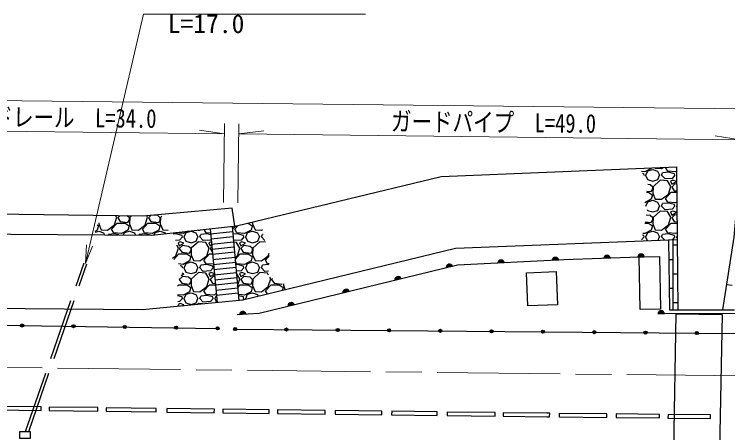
# Model space of a CAD drawing. Units: millimetres at full size, sheet at 1:1000; details may follow other scales. Extents: x 40000 to 680000, y 20000 to 380000.
# Drawn here: x 81774 to 151314, y 274934 to 315679 of the extents above; entities that cross this region are included whole.
import ezdxf
from ezdxf.enums import TextEntityAlignment as Align

# ---------------------------------------------------------------- set-up
doc = ezdxf.new("R2010")
doc.units = ezdxf.units.MM
doc.header["$LTSCALE"] = 1000
doc.linetypes.add('CHAIN', pattern=[18.5, 12, -1.5, 3.5, -1.5])
doc.linetypes.add('DASHED', pattern=[7.5, 6, -1.5])
for name, color, linetype, lineweight in [('M-BGD', 7, 'Continuous', 25), ('M-BMK', 2, 'CHAIN', 13), ('M-STR-HTXT', 7, 'Continuous', 13), ('M-STR-STR1', 1, 'Continuous', 25)]:
    doc.layers.add(name, color=color, linetype=linetype, lineweight=lineweight)
doc.styles.add('ＭＳ ゴシック', font='')
doc.styles.get('ＭＳ ゴシック').set_extended_font_data('MS Gothic')

# ---------------------------------------------------------------- blocks, each defined once
blk = doc.blocks.new('open_arrow')
at = {"color": 0, "linetype": 'Continuous', "lineweight": -2}
blk.add_lwpolyline([(7.5, 1.25), (0, 0), (7.5, -1.25)], dxfattribs=at)

msp = doc.modelspace()

# ---------------------------------------------------------------- hatches: boundary and pattern name
at = {"layer": 'M-BGD'}
for points in [[(139869, 291958), (139244, 291934, -0.84072)], [(143169, 292072), (142544, 292062, -0.84072)], [(129531, 291501), (128906, 291470, -0.84072)], [(134836, 291762), (134211, 291731, -0.84072)], [(124485, 291159), (123877, 291011, -0.84072)], [(119475, 289943), (118867, 289795, -0.84072)], [(114397, 288710), (113789, 288562, -0.84072)], [(109060, 287414), (108452, 287266, -0.84072)], [(104345, 286498), (103720, 286456, -0.84072)], [(145137, 286543), (144511, 286547, -0.84072)], [(82394, 285379, -0.41421), (82546, 285527, -0.41421), (82694, 285375, -1)], [(87393, 285306, -0.41421), (87546, 285454, -0.41421), (87693, 285301, -1)], [(92393, 285233, -0.41421), (92545, 285380, -0.41421), (92693, 285228, -1)], [(97392, 285159, -0.41421), (97545, 285307, -0.41421), (97692, 285155, -1)], [(101438, 285100, -0.41421), (101590, 285248, -0.41421), (101738, 285096, -1)], [(103153, 285028, -0.41421), (103305, 285177, -0.41421), (103453, 285026, -1)], [(108153, 284986, -0.41421), (108304, 285134, -0.41421), (108453, 284983, -1)], [(113153, 284943, -0.41421), (113304, 285091, -0.41421), (113453, 284940, -1)], [(118153, 284900, -0.41421), (118304, 285049, -0.41421), (118453, 284897, -1)], [(123153, 284857, -0.41421), (123304, 285006, -0.41421), (123452, 284855, -1)], [(128152, 284814, -0.41421), (128304, 284963, -0.41421), (128452, 284812, -1)], [(133152, 284772, -0.41421), (133303, 284920, -0.41421), (133452, 284769, -1)], [(138152, 284729, -0.41421), (138303, 284877, -0.41421), (138452, 284726, -1)], [(143152, 284686, -0.41421), (143303, 284835, -0.41421), (143452, 284683, -1)], [(148152, 284643, -0.41421), (148303, 284792, -0.41421), (148452, 284641, -1)]]:
    msp.add_hatch(color=256, dxfattribs=at).paths.add_polyline_path(points)

# ---------------------------------------------------------------- linework, layer by layer
for p, q in [((143850, 300660), (143220, 300330)), ((143340, 300000), (143520, 300420)), ((143520, 300420), (144000, 300570)), ((143868, 300722), (143850, 300660)), ((144000, 300570), (144480, 300390)), ((144220, 300736), (144240, 300690)), ((144240, 300690), (144870, 300660)), ((144870, 300660), (145011, 300769)), ((145260, 300750), (145288, 300781)), ((145470, 300390), (145260, 300750)), ((146311, 300823), (146439, 286904)), ((143220, 300330), (142899, 300356)), ((143130, 300150), (143005, 300181)), ((143160, 300000), (143130, 300150)), ((143160, 300000), (143133, 299970)), ((143310, 300000), (143490, 299580)), ((144480, 300390), (144660, 300000)), ((144510, 299580), (144660, 300000)), ((144870, 300000), (144960, 300240)), ((145200, 299640), (144870, 300000)), ((145530, 300300), (144960, 300240)), ((146220, 300330), (145470, 300390)), ((146130, 300150), (145530, 300300)), ((146160, 300000), (145890, 299700)), ((146160, 300000), (146130, 300150)), ((146315, 300380), (146220, 300330)), ((146310, 300000), (146319, 299979)), ((143490, 299580), (144000, 299430)), ((143760, 299070), (143531, 299104)), ((144000, 298860), (143760, 299070)), ((144000, 299430), (144510, 299580)), ((144720, 299520), (144030, 298890)), ((145440, 299460), (144720, 299520)), ((145890, 299700), (145200, 299640)), ((145770, 298920), (145440, 299460)), ((145950, 299520), (145740, 299430)), ((145740, 299430), (145860, 299130)), ((145860, 299130), (146310, 299400)), ((146160, 299160), (145860, 298860)), ((146310, 299400), (145950, 299520)), ((146327, 299135), (146160, 299160)), ((143400, 298350), (143580, 298350)), ((143442, 298459), (143850, 298410)), ((143580, 298350), (143970, 298080)), ((143850, 298410), (144000, 298680)), ((144030, 298890), (144000, 298260)), ((144000, 298680), (144000, 298860)), ((145260, 297750), (145800, 298350)), ((145530, 298170), (145770, 298920)), ((145800, 298350), (146334, 298350)), ((145860, 298860), (146100, 298500)), ((146100, 298500), (146333, 298472)), ((143850, 297660), (143220, 297330)), ((143970, 298080), (143850, 297660)), ((144000, 298260), (144240, 297690)), ((144240, 297690), (144870, 297660)), ((144870, 297660), (145530, 298170)), ((145470, 297390), (145260, 297750)), ((143220, 297330), (143219, 297330)), ((143340, 297000), (143520, 297420)), ((143520, 297420), (144000, 297570)), ((144000, 297570), (144480, 297390)), ((144480, 297390), (144660, 297000)), ((144510, 296580), (144660, 297000)), ((144870, 297000), (144960, 297240)), ((145200, 296640), (144870, 297000)), ((145530, 297300), (144960, 297240)), ((146220, 297330), (145470, 297390)), ((146130, 297150), (145530, 297300)), ((146160, 297000), (145890, 296700)), ((146160, 297000), (146130, 297150)), ((146343, 297394), (146220, 297330)), ((146310, 297000), (146347, 296913)), ((146340, 297000), (146346, 297015)), ((143455, 296661), (143490, 296580)), ((143490, 296580), (144000, 296430)), ((144000, 296430), (144510, 296580)), ((144720, 296520), (144030, 295890)), ((145440, 296460), (144720, 296520)), ((145890, 296700), (145200, 296640)), ((145770, 295920), (145440, 296460)), ((145950, 296520), (145740, 296430)), ((145740, 296430), (145860, 296130)), ((145860, 296130), (146310, 296400)), ((146310, 296400), (145950, 296520)), ((91530, 295170), (91770, 295920)), ((91770, 295920), (91680, 296068)), ((92063, 296063), (91860, 295860)), ((91860, 295860), (92100, 295500)), ((93000, 295860), (92778, 296054)), ((92850, 295410), (93000, 295680)), ((93030, 295890), (93000, 295260)), ((93000, 295680), (93000, 295860)), ((93204, 296049), (93030, 295890)), ((94530, 295170), (94770, 295920)), ((94770, 295920), (94680, 296068)), ((95105, 296105), (94860, 295860)), ((94860, 295860), (95100, 295500)), ((95760, 296070), (95373, 296128)), ((96000, 295860), (95760, 296070)), ((95850, 295410), (96000, 295680)), ((96030, 295890), (96000, 295260)), ((96000, 295680), (96000, 295860)), ((96159, 296008), (96030, 295890)), ((143760, 296070), (143379, 296127)), ((144000, 295860), (143760, 296070)), ((143850, 295410), (144000, 295680)), ((144030, 295890), (144000, 295260)), ((144000, 295680), (144000, 295860)), ((145530, 295170), (145770, 295920)), ((146160, 296160), (145860, 295860)), ((145860, 295860), (146100, 295500)), ((146354, 296131), (146160, 296160)), ((89844, 295167), (89970, 295080)), ((89970, 295080), (89850, 294660)), ((90005, 295372), (90000, 295260)), ((90000, 295260), (90240, 294690)), ((90870, 294660), (91530, 295170)), ((91260, 294750), (91800, 295350)), ((91800, 295350), (92580, 295350)), ((92100, 295500), (92850, 295410)), ((92580, 295350), (92970, 295080)), ((92970, 295080), (92850, 294660)), ((93000, 295260), (93240, 294690)), ((93870, 294660), (94530, 295170)), ((94260, 294750), (94800, 295350)), ((94800, 295350), (95580, 295350)), ((95100, 295500), (95850, 295410)), ((95580, 295350), (95970, 295080)), ((95970, 295080), (95850, 294660)), ((96000, 295260), (96240, 294690)), ((102998, 295031), (103675, 287823)), ((103021, 294777), (103408, 295076)), ((103260, 294750), (103592, 295119)), ((104555, 295350), (104580, 295350)), ((104580, 295350), (104970, 295080)), ((104820, 295414), (104850, 295410)), ((104850, 295410), (104857, 295422)), ((104970, 295080), (104850, 294660)), ((105009, 295459), (105000, 295260)), ((105000, 295260), (105240, 294690)), ((143229, 295350), (143580, 295350)), ((143254, 295482), (143850, 295410)), ((143580, 295350), (143970, 295080)), ((143970, 295080), (143850, 294660)), ((144000, 295260), (144240, 294690)), ((144870, 294660), (145530, 295170)), ((145260, 294750), (145800, 295350)), ((145800, 295350), (146362, 295350)), ((146100, 295500), (146361, 295469)), ((89850, 294660), (89619, 294539)), ((89704, 294478), (90000, 294570)), ((90000, 294570), (90480, 294390)), ((90240, 294690), (90870, 294660)), ((90480, 294390), (90566, 294204)), ((90945, 294201), (90960, 294240)), ((91530, 294300), (90960, 294240)), ((91470, 294390), (91260, 294750)), ((92220, 294330), (91470, 294390)), ((91957, 294193), (91530, 294300)), ((92850, 294660), (92220, 294330)), ((92421, 294190), (92520, 294420)), ((92520, 294420), (93000, 294570)), ((93000, 294570), (93480, 294390)), ((93240, 294690), (93870, 294660)), ((93480, 294390), (93576, 294182)), ((93937, 294179), (93960, 294240)), ((94530, 294300), (93960, 294240)), ((94470, 294390), (94260, 294750)), ((95220, 294330), (94470, 294390)), ((95047, 294171), (94530, 294300)), ((95850, 294660), (95220, 294330)), ((95424, 294197), (95520, 294420)), ((95520, 294420), (96000, 294570)), ((96000, 294570), (96480, 294390)), ((96240, 294690), (96782, 294664)), ((96480, 294390), (96514, 294317)), ((97530, 294300), (97248, 294270)), ((97470, 294390), (97453, 294420)), ((98220, 294330), (97470, 294390)), ((98130, 294150), (97530, 294300)), ((98642, 294551), (98220, 294330)), ((98340, 294000), (98520, 294420)), ((98520, 294420), (99000, 294570)), ((99000, 294570), (99480, 294390)), ((99480, 294390), (99660, 294000)), ((99704, 294668), (99870, 294660)), ((99870, 294660), (99910, 294691)), ((99870, 294000), (99960, 294240)), ((100530, 294300), (99960, 294240)), ((100470, 294390), (100271, 294730)), ((100903, 294355), (100470, 294390)), ((100917, 294203), (100530, 294300)), ((100862, 294795), (101536, 287622)), ((100909, 294298), (103044, 294533)), ((103530, 294300), (103071, 294252)), ((103470, 294390), (103260, 294750)), ((104220, 294330), (103470, 294390)), ((104130, 294150), (103530, 294300)), ((104850, 294660), (104220, 294330)), ((104340, 294000), (104520, 294420)), ((104520, 294420), (105000, 294570)), ((105000, 294570), (105480, 294390)), ((105240, 294690), (105870, 294660)), ((105480, 294390), (105660, 294000)), ((105870, 294660), (105968, 294735)), ((105870, 294000), (105960, 294240)), ((106022, 294247), (105960, 294240)), ((143130, 294150), (143003, 294182)), ((143220, 294330), (143035, 294345)), ((143850, 294660), (143220, 294330)), ((143340, 294000), (143520, 294420)), ((143520, 294420), (144000, 294570)), ((144000, 294570), (144480, 294390)), ((144240, 294690), (144870, 294660)), ((144480, 294390), (144660, 294000)), ((144870, 294000), (144960, 294240)), ((145530, 294300), (144960, 294240)), ((145470, 294390), (145260, 294750)), ((146220, 294330), (145470, 294390)), ((146130, 294150), (145530, 294300)), ((146370, 294409), (146220, 294330)), ((97890, 293700), (97503, 293666)), ((97950, 293520), (97740, 293430)), ((98160, 294000), (97890, 293700)), ((98310, 293400), (97950, 293520)), ((98160, 294000), (98130, 294150)), ((98310, 294000), (98490, 293580)), ((98490, 293580), (99000, 293430)), ((99000, 293430), (99510, 293580)), ((99720, 293520), (99030, 292890)), ((99510, 293580), (99660, 294000)), ((100440, 293460), (99720, 293520)), ((100200, 293640), (99870, 294000)), ((100890, 293700), (100200, 293640)), ((100770, 292920), (100440, 293460)), ((100950, 293520), (100740, 293430)), ((100958, 293775), (100890, 293700)), ((100983, 293509), (100950, 293520)), ((100955, 293800), (103091, 294035)), ((101002, 293302), (103138, 293537)), ((103200, 293640), (103120, 293727)), ((103440, 293460), (103143, 293485)), ((103890, 293700), (103200, 293640)), ((103770, 292920), (103440, 293460)), ((103950, 293520), (103740, 293430)), ((104160, 294000), (103890, 293700)), ((104310, 293400), (103950, 293520)), ((104160, 294000), (104130, 294150)), ((104310, 294000), (104490, 293580)), ((104490, 293580), (105000, 293430)), ((105000, 293430), (105510, 293580)), ((105720, 293520), (105030, 292890)), ((105510, 293580), (105660, 294000)), ((106248, 293476), (105720, 293520)), ((106190, 293651), (105870, 294000)), ((143160, 294000), (142915, 293728)), ((143160, 294000), (143130, 294150)), ((143310, 294000), (143462, 293646)), ((144549, 293688), (144660, 294000)), ((145135, 293711), (144870, 294000)), ((145526, 293726), (145647, 286905)), ((146160, 294000), (145928, 293742)), ((145978, 293744), (145971, 286905)), ((146160, 294000), (146130, 294150)), ((146310, 294000), (146375, 293847)), ((146340, 294000), (146373, 294078)), ((97530, 292170), (97770, 292920)), ((97770, 292920), (97603, 293194)), ((97740, 293430), (97860, 293130)), ((97860, 293130), (98310, 293400)), ((98160, 293160), (97860, 292860)), ((97860, 292860), (98100, 292500)), ((98760, 293070), (98160, 293160)), ((99000, 292860), (98760, 293070)), ((99030, 292890), (99000, 292260)), ((99000, 292680), (99000, 292860)), ((100530, 292170), (100770, 292920)), ((100740, 293430), (100860, 293130)), ((100860, 293130), (101010, 293220)), ((101028, 293028), (100860, 292860)), ((100860, 292860), (101074, 292539)), ((101049, 292804), (103185, 293039)), ((103530, 292170), (103770, 292920)), ((103740, 293430), (103860, 293130)), ((103860, 293130), (104310, 293400)), ((104160, 293160), (103860, 292860)), ((103860, 292860), (104100, 292500)), ((104760, 293070), (104160, 293160)), ((105000, 292860), (104760, 293070)), ((105030, 292890), (105000, 292260)), ((105000, 292680), (105000, 292860)), ((145978, 293216), (146381, 293216)), ((97208, 291921), (97530, 292170)), ((97317, 291813), (97800, 292350)), ((97800, 292350), (98580, 292350)), ((98100, 292500), (98850, 292410)), ((98580, 292350), (98970, 292080)), ((98850, 292410), (99000, 292680)), ((98970, 292080), (98850, 291660)), ((99000, 292260), (99240, 291690)), ((99870, 291660), (100530, 292170)), ((100260, 291750), (100800, 292350)), ((100800, 292350), (101092, 292350)), ((101096, 292306), (103232, 292541)), ((103284, 291980), (103530, 292170)), ((103302, 291796), (103800, 292350)), ((103800, 292350), (104580, 292350)), ((104100, 292500), (104850, 292410)), ((104580, 292350), (104970, 292080)), ((104850, 292410), (105000, 292680)), ((104970, 292080), (104850, 291660)), ((105000, 292260), (105240, 291690)), ((105870, 291660), (106530, 292170)), ((106260, 291750), (106651, 292185)), ((106530, 292170), (106605, 292404)), ((142544, 292062), (143169, 292072)), ((98850, 291660), (98220, 291330)), ((98340, 291000), (98520, 291420)), ((98520, 291420), (99000, 291570)), ((99000, 291570), (99480, 291390)), ((99240, 291690), (99870, 291660)), ((99480, 291390), (99660, 291000)), ((100470, 291390), (100260, 291750)), ((101187, 291333), (100470, 291390)), ((101143, 291808), (103278, 292043)), ((101189, 291310), (103325, 291546)), ((103470, 291390), (103315, 291656)), ((104220, 291330), (103470, 291390)), ((104850, 291660), (104220, 291330)), ((104340, 291000), (104520, 291420)), ((104520, 291420), (105000, 291570)), ((105000, 291570), (105480, 291390)), ((105240, 291690), (105870, 291660)), ((105480, 291390), (105660, 291000)), ((106470, 291390), (106260, 291750)), ((106605, 291379), (106470, 291390)), ((128906, 291470), (129531, 291501)), ((134211, 291731), (134836, 291762)), ((139244, 291934), (139869, 291958)), ((145560, 291817), (145976, 291816)), ((98220, 291330), (97768, 291366)), ((98130, 291150), (97938, 291198)), ((98160, 291000), (98130, 291150)), ((98160, 291000), (98150, 290989)), ((98310, 291000), (98490, 290580)), ((99510, 290580), (99660, 291000)), ((99870, 291000), (99960, 291240)), ((100200, 290640), (99870, 291000)), ((100530, 291300), (99960, 291240)), ((100890, 290700), (100200, 290640)), ((101130, 291150), (100530, 291300)), ((101160, 291000), (100890, 290700)), ((101160, 291000), (101130, 291150)), ((101236, 290812), (103372, 291048)), ((103530, 291300), (103350, 291281)), ((103890, 290700), (103409, 290658)), ((104130, 291150), (103530, 291300)), ((104160, 291000), (103890, 290700)), ((104160, 291000), (104130, 291150)), ((104310, 291000), (104490, 290580)), ((105510, 290580), (105660, 291000)), ((105870, 291000), (105960, 291240)), ((106200, 290640), (105870, 291000)), ((106530, 291300), (105960, 291240)), ((106600, 291283), (106530, 291300)), ((123877, 291011), (124485, 291159)), ((98160, 290160), (97860, 289860)), ((98025, 290229), (98310, 290400)), ((98310, 290400), (98145, 290455)), ((98760, 290070), (98160, 290160)), ((98490, 290580), (99000, 290430)), ((99000, 289860), (98760, 290070)), ((99000, 290430), (99510, 290580)), ((99720, 290520), (99030, 289890)), ((100440, 290460), (99720, 290520)), ((100770, 289920), (100440, 290460)), ((100950, 290520), (100740, 290430)), ((100740, 290430), (100860, 290130)), ((100860, 290130), (101277, 290380)), ((101160, 290160), (100860, 289860)), ((101274, 290412), (100950, 290520)), ((101300, 290139), (101160, 290160)), ((101283, 290315), (103419, 290550)), ((101330, 289817), (103466, 290052)), ((103440, 290460), (103427, 290461)), ((103770, 289920), (103440, 290460)), ((103950, 290520), (103740, 290430)), ((103740, 290430), (103860, 290130)), ((103860, 290130), (104310, 290400)), ((104160, 290160), (103860, 289860)), ((104310, 290400), (103950, 290520)), ((104760, 290070), (104160, 290160)), ((104490, 290580), (105000, 290430)), ((105000, 289860), (104760, 290070)), ((105000, 290430), (105510, 290580)), ((105720, 290520), (105030, 289890)), ((106440, 290460), (105720, 290520)), ((106565, 290672), (106200, 290640)), ((106543, 290291), (106440, 290460)), ((106770, 289920), (106671, 290083)), ((145975, 290416), (146407, 290416)), ((97674, 289210), (97800, 289350)), ((97800, 289350), (98580, 289350)), ((97860, 289860), (98100, 289500)), ((98100, 289500), (98850, 289410)), ((98580, 289350), (98970, 289080)), ((98850, 289410), (99000, 289680)), ((99030, 289890), (99000, 289260)), ((99000, 289680), (99000, 289860)), ((100260, 288750), (100800, 289350)), ((100530, 289170), (100770, 289920)), ((100800, 289350), (101374, 289350)), ((100860, 289860), (101100, 289500)), ((101100, 289500), (101363, 289468)), ((101377, 289319), (103513, 289554)), ((103544, 289215), (103770, 289920)), ((103557, 289080), (103800, 289350)), ((103800, 289350), (104580, 289350)), ((103860, 289860), (104100, 289500)), ((104100, 289500), (104850, 289410)), ((104580, 289350), (104970, 289080)), ((104850, 289410), (105000, 289680)), ((105030, 289890), (105000, 289260)), ((105000, 289680), (105000, 289860)), ((106260, 288750), (106800, 289350)), ((106530, 289170), (106770, 289920)), ((106800, 289350), (107580, 289350)), ((106946, 289946), (106860, 289860)), ((106860, 289860), (107100, 289500)), ((107100, 289500), (107850, 289410)), ((107580, 289350), (107970, 289080)), ((107850, 289410), (107887, 289477)), ((108007, 289417), (108000, 289260)), ((118867, 289795), (119475, 289943)), ((151195, 289369), (151742, 289290)), ((98850, 288660), (98220, 288330)), ((98970, 289080), (98850, 288660)), ((99000, 289260), (99240, 288690)), ((99240, 288690), (99870, 288660)), ((99870, 288660), (100530, 289170)), ((100470, 288390), (100260, 288750)), ((101424, 288821), (103559, 289056)), ((104850, 288660), (104220, 288330)), ((104970, 289080), (104850, 288660)), ((105000, 289260), (105240, 288690)), ((105240, 288690), (105870, 288660)), ((105870, 288660), (106530, 289170)), ((106440, 288442), (106260, 288750)), ((107970, 289080), (107889, 288795)), ((108000, 289260), (108167, 288863)), ((113789, 288562), (114397, 288710)), ((145610, 289017), (145973, 289016)), ((98220, 288330), (97688, 288373)), ((98130, 288150), (97690, 288260)), ((98160, 288000), (97890, 287700)), ((98160, 288000), (98130, 288150)), ((98310, 288000), (98490, 287580)), ((98340, 288000), (98520, 288420)), ((98520, 288420), (99000, 288570)), ((99000, 288570), (99480, 288390)), ((99480, 288390), (99660, 288000)), ((99510, 287580), (99660, 288000)), ((99870, 288000), (99960, 288240)), ((100200, 287640), (99870, 288000)), ((100530, 288300), (99960, 288240)), ((101220, 288330), (100470, 288390)), ((101130, 288150), (100530, 288300)), ((101160, 288000), (100890, 287700)), ((101160, 288000), (101130, 288150)), ((101458, 288455), (101220, 288330)), ((101310, 288000), (101474, 287616)), ((101340, 288000), (101472, 288308)), ((101470, 288323), (103606, 288558)), ((104220, 288330), (103623, 288378)), ((104130, 288150), (103633, 288274)), ((104160, 288000), (104031, 287857)), ((104160, 288000), (104130, 288150)), ((104310, 288000), (104340, 287930)), ((104340, 288000), (104520, 288420)), ((104520, 288420), (105000, 288570)), ((105000, 288570), (105480, 288390)), ((105480, 288390), (105556, 288226)), ((97890, 287700), (97700, 287683)), ((97950, 287520), (97740, 287430)), ((97740, 287430), (97804, 287271)), ((98310, 287400), (97950, 287520)), ((98149, 287304), (98310, 287400)), ((98490, 287580), (99000, 287430)), ((99000, 287430), (99510, 287580)), ((99720, 287520), (99636, 287443)), ((100108, 287488), (99720, 287520)), ((100890, 287700), (100200, 287640)), ((108452, 287266), (109060, 287414)), ((145972, 287616), (146433, 287616)), ((144511, 286547), (145137, 286543)), ((145647, 286905), (151984, 286899)), ((103720, 286456), (104345, 286498)), ((67546, 285597), (101588, 285098)), ((103303, 285027), (152134, 284609))]:
    msp.add_line(p, q, dxfattribs=at)
at = {"layer": 'M-BGD', "linetype": 'DASHED'}
for p, q in [((82865, 275067), (88571, 291467)), ((83183, 275067), (88855, 291368))]:
    msp.add_line(p, q, dxfattribs=at)
at = {"layer": 'M-BGD'}
for points in [[(67656, 294371), (95181, 294170), (103419, 295077), (123387, 299872), (146311, 300823)], [(152512, 300877), (151913, 293971), (150811, 286900)], [(103270, 295061), (103025, 296795), (94302, 296035), (67682, 296371)], [(67565, 287154), (94267, 286938), (104046, 287858), (124791, 292918), (146376, 293760)], [(163928, 285733), (163597, 291292), (153313, 292501), (152372, 286499), (144511, 286547)], [(103487, 286441), (105641, 286584), (124966, 291275), (135337, 291787), (142688, 292064)]]:
    msp.add_lwpolyline(points, dxfattribs=at)
for points in [[(142688, 292064), (144665, 292098), (144752, 286975), (142776, 286941)], [(131703, 290498), (134595, 290622), (134734, 287402), (131842, 287277)], [(84402, 277447), (80014, 277502), (80009, 277152), (84397, 277097)], [(89907, 277378), (85183, 277437), (85179, 277087), (89903, 277028)], [(95601, 277307), (90742, 277368), (90737, 277018), (95596, 276957)], [(101274, 277235), (96655, 277293), (96651, 276943), (101270, 276885)], [(102104, 276875), (106605, 276818), (106610, 277168), (102109, 277225)], [(112073, 277100), (107434, 277158), (107430, 276808), (112068, 276750)], [(117599, 276681), (117603, 277031), (113040, 277088), (113035, 276738)], [(118553, 276669), (122998, 276613), (123003, 276963), (118558, 277019)], [(128653, 276892), (123957, 276951), (123952, 276601), (128649, 276542)], [(133961, 276826), (133693, 276829), (129439, 276882), (129435, 276532), (133689, 276479), (133958, 276476)], [(139539, 276773), (134880, 276817), (134876, 276467), (139535, 276423)], [(144659, 276724), (140428, 276765), (140424, 276415), (144655, 276374)], [(149633, 276677), (145493, 276716), (145490, 276366), (149630, 276327)], [(82304, 275067), (83320, 275067), (83320, 274371), (82304, 274371)]]:
    msp.add_lwpolyline(points, close=True, dxfattribs=at)
for centre in [(82544, 285377), (87543, 285304), (92543, 285230), (97542, 285157), (101588, 285098), (103303, 285027), (108303, 284984), (113303, 284941), (118303, 284899), (123302, 284856), (128302, 284813), (133302, 284770), (138302, 284727), (143302, 284685), (148302, 284642)]:
    msp.add_circle(centre, 150, dxfattribs=at)
for centre, start, end in [((139559, 291891), 12.05079, 172.26853), ((142857, 292012), 10.87119, 171.08893), ((129221, 291431), 12.71362, 172.93135), ((134527, 291692), 12.71362, 172.93135), ((124194, 291032), 23.53778, 183.75552), ((119184, 289816), 23.53778, 183.75552), ((114106, 288583), 23.53778, 183.75552), ((108769, 287287), 23.53778, 183.75552), ((104036, 286423), 13.68404, 173.90177), ((144824, 286491), 9.53979, 169.75753)]:
    msp.add_arc(centre, 318, start, end, dxfattribs=at)
at = {"layer": 'M-BMK'}
msp.add_lwpolyline([(67493, 281431), (167356, 280298), (267382, 279432), (317375, 278999)], dxfattribs=at)
at = {"layer": 'M-STR-HTXT'}
for p, q in [((102172, 297349), (102259, 305038)), ((103572, 297333), (103659, 305022)), ((67786, 304429), (102248, 304038)), ((102248, 304038), (99820, 304407)), ((103647, 304022), (106082, 304336)), ((103647, 304022), (152528, 303467)), ((152528, 303467), (150101, 303837))]:
    msp.add_line(p, q, dxfattribs=at)
for points in [[(88713, 291417), (94357, 315679), (116007, 315679)], [(67824, 307429), (167616, 306296), (267607, 305431), (317639, 304998)]]:
    msp.add_lwpolyline(points, dxfattribs=at)
at = {"layer": 'M-STR-STR1'}
for p, q in [((146271, 286525), (146005, 272644)), ((146271, 286525), (150771, 286458)), ((150771, 286458), (150500, 272644))]:
    msp.add_line(p, q, dxfattribs=at)

# ---------------------------------------------------------------- block references
at = {"layer": 'M-STR-HTXT', "xscale": 240, "yscale": 240, "rotation": 76.9}
msp.add_blockref('open_arrow', (88713, 291417), dxfattribs=at)

# ---------------------------------------------------------------- texts
at = {"layer": 'M-STR-HTXT', "style": 'ＭＳ ゴシック'}
msp.add_text('L=17.0', height=1833, dxfattribs=at).set_placement((96723, 315679), align=Align.TOP_LEFT)
at = {"layer": 'M-STR-HTXT', "style": 'ＭＳ ゴシック', "width": 0.8}
for s, p in [('ガードレール\u3000L=34.0', (85626, 304175)), ('ガードパイプ\u3000L=49.0', (128470, 303689))]:
    msp.add_text(s, height=1833, rotation=359.35, dxfattribs=at).set_placement(p, align=Align.BOTTOM_CENTER)

doc.saveas('drawing.dxf')
